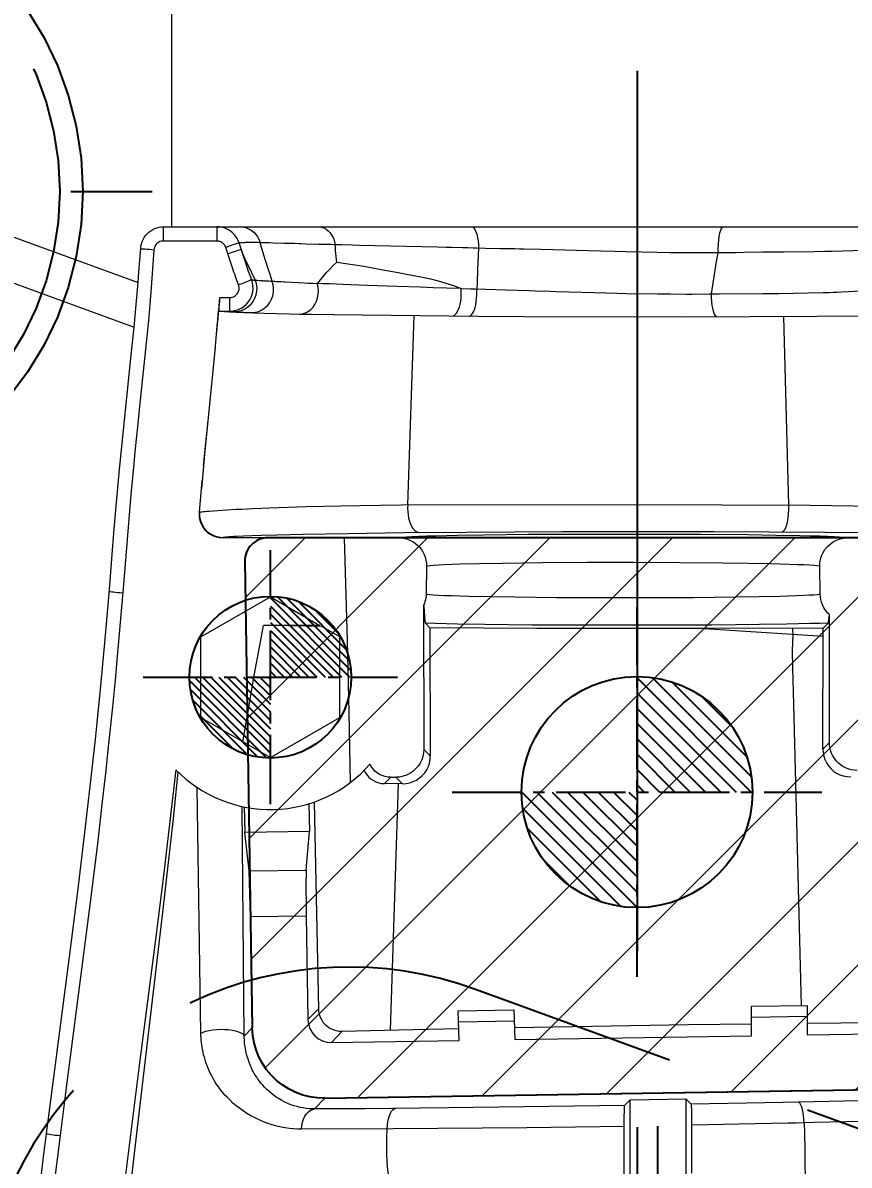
# Model space of a CAD drawing. Header units: inches. Extents: x 160917 to 162189, y -51061 to -50161.
# Drawn here: x 161587.13 to 161605.02, y -50313.28 to -50288.56 of the extents above; entities that cross this region are included whole.
import ezdxf

# ---------------------------------------------------------------- set-up
doc = ezdxf.new("R2010")
doc.units = ezdxf.units.IN
doc.header["$LTSCALE"] = 2
doc.header["$MEASUREMENT"] = 0
for name, pattern in [('CENTER', [50.8, 31.75, -6.35, 6.35, -6.35]), ('CENTER2', [1.125, 0.75, -0.125, 0.125, -0.125]), ('HIDDEN', [9.525, 6.35, -3.175])]:
    doc.linetypes.add(name, pattern=pattern)
for name, color, linetype in [('DEFAULT_1', 7, 'CENTER'), ('Layer3', 3, 'CONTINUOUS'), ('PIN', 4, 'CONTINUOUS'), ('SCREW', 52, 'HIDDEN'), ('y-cut', 7, 'CONTINUOUS'), ('壓塊', 157, 'CONTINUOUS')]:
    doc.layers.add(name, color=color, linetype=linetype)
for name, color, linetype, lineweight in [('PRODUCT', 1, 'CONTINUOUS', 15), ('截面', 191, 'CONTINUOUS', 15), ('枕位', 75, 'CONTINUOUS', 15)]:
    doc.layers.add(name, color=color, linetype=linetype, lineweight=lineweight)
doc.styles.add('ROMANC', font='romanc', dxfattribs={"width": 0.6, "height": 1})

# ---------------------------------------------------------------- blocks, each defined once
blk = doc.blocks.new('20160723.115749')
at = {"layer": 'SCREW', "linetype": 'CENTER', "ltscale": 0.15}
for p, q in [((0, -8.5), (0, 8.5)), ((-8.5, 0), (8.5, 0))]:
    blk.add_line(p, q, dxfattribs=at)
at = {"layer": 'SCREW', "ltscale": 0.5}
blk.add_lwpolyline([(-1.732, 3), (-3.464, 0), (-1.732, -3), (1.732, -3), (3.464, 0), (1.732, 3)], close=True, dxfattribs=at)
for radius in [7, 6.5, 4]:
    blk.add_circle((0, 0), radius, dxfattribs=at)
at = {"layer": 'Layer3', "style": 'ROMANC', "width": 0.8}
blk.add_text('M8', height=4.1865, dxfattribs=at).set_placement((-3.976, -1.858))
blk = doc.blocks.new('20160823.165622')
at = {"layer": '截面', "linetype": 'Continuous', "ltscale": 0.3}
h = blk.add_hatch(dxfattribs=at)
h.set_pattern_fill('ANSI31', color=256, scale=15, style=0)
h.set_pattern_definition([(45, (-3383.3948, 1002.8706), (-1.3258252, 1.3258252), [])])
h.paths.add_polyline_path([(-73.824, 61.266, 1), (-92.824, 61.266, 1)])
h.paths.add_polyline_path([(-22.197, 84.62, 0.373533), (-22.044, 83.982), (-17.561, 80.78), (-17.398, 80.674), (-17.228, 80.584), (-17.053, 80.509), (-16.871, 80.45), (-16.682, 80.406), (-16.492, 80.379), (-16.3, 80.369), (-16.106, 80.375), (-15.915, 80.399), (-15.727, 80.439), (-15.542, 80.495), (-15.363, 80.567), (-15.192, 80.655), (-15.028, 80.757), (-14.874, 80.873), (-14.732, 81.001), (-14.601, 81.141), (-14.481, 81.295), (-6.885, 91.928), (-6.779, 92.091), (-6.689, 92.26), (-6.615, 92.435), (-6.555, 92.618), (-6.511, 92.807), (-6.484, 92.997), (-6.474, 93.19), (-6.481, 93.384), (-6.504, 93.575), (-6.545, 93.764), (-6.602, 93.95), (-6.674, 94.128), (-6.761, 94.3), (-6.864, 94.465), (-6.98, 94.619), (-7.108, 94.761), (-7.249, 94.893), (-7.403, 95.013), (-12.093, 98.364, 0.382846), (-12.756, 98.29), (-13.983, 96.876), (-15.164, 95.437), (-16.3, 93.973), (-17.39, 92.485), (-18.435, 90.971), (-19.438, 89.428), (-20.4, 87.855), (-21.32, 86.252)])
h.paths.add_polyline_path([(-3.987, 77.836), (-3.979, 77.644), (-3.954, 77.453), (-3.912, 77.264), (-3.854, 77.08), (-3.78, 76.902), (-3.691, 76.73), (-3.588, 76.568), (-3.471, 76.416), (-3.34, 76.274), (-3.199, 76.144), (-3.048, 76.028), (-2.886, 75.925), (-2.714, 75.835), (2.724, 73.299, 0.401701), (3.379, 73.522), (4.215, 75.163), (5.025, 76.816), (5.808, 78.481), (6.564, 80.157), (7.293, 81.844), (7.996, 83.545), (8.673, 85.26), (9.324, 86.988), (9.949, 88.728, 0.385263), (9.688, 89.347), (4.684, 91.68), (4.503, 91.755), (4.32, 91.812), (4.133, 91.854), (3.942, 91.879), (3.748, 91.888), (3.555, 91.879), (3.363, 91.854), (3.173, 91.812), (2.989, 91.754), (2.811, 91.68), (2.638, 91.59), (2.476, 91.487), (2.323, 91.369), (2.18, 91.238), (2.051, 91.097), (1.935, 90.946), (1.832, 90.784), (1.742, 90.612), (-3.779, 78.772), (-3.854, 78.591), (-3.912, 78.408), (-3.953, 78.221), (-3.978, 78.03)])
h.paths.add_polyline_path([(-5.724, 139.049), (-5.562, 128.95), (-5.55, 128.785), (-5.523, 128.627), (-5.479, 128.473), (-5.418, 128.324), (-5.342, 128.179), (-5.252, 128.045), (-5.148, 127.921), (-5.031, 127.808), (-4.904, 127.708), (-4.767, 127.622), (-4.62, 127.551), (-4.469, 127.495), (-4.314, 127.456), (-4.155, 127.434), (-3.99, 127.427), (9.395, 127.642), (9.56, 127.653), (9.718, 127.681), (9.872, 127.725), (10.021, 127.785), (10.166, 127.862), (10.3, 127.951), (10.424, 128.055), (10.537, 128.173), (10.637, 128.3), (10.723, 128.437), (10.794, 128.583), (10.85, 128.735), (10.889, 128.89), (10.911, 129.049), (10.918, 129.214), (10.76, 139.065, 0.409527), (10.26, 139.557), (-5.224, 139.557, 0.418916)])
h.paths.add_polyline_path([(-93.609, 92.793), (-93.598, 92.6), (-93.571, 92.41), (-93.527, 92.221), (-93.467, 92.038), (-93.392, 91.862), (-93.302, 91.692), (-93.196, 91.529), (-87.589, 83.68), (-87.469, 83.527), (-87.339, 83.387), (-87.197, 83.26), (-87.043, 83.144), (-86.879, 83.041), (-86.707, 82.954), (-86.528, 82.882), (-86.342, 82.825), (-86.153, 82.785), (-85.961, 82.761), (-85.766, 82.755), (-85.573, 82.765), (-85.382, 82.792), (-85.193, 82.836), (-85.01, 82.896), (-84.834, 82.971), (-84.665, 83.061), (-84.501, 83.167), (-81.445, 85.35, 0.414214), (-81.213, 86.745), (-88.229, 96.567, 0.414214), (-89.624, 96.799), (-92.686, 94.612), (-92.838, 94.492), (-92.978, 94.362), (-93.105, 94.22), (-93.221, 94.067), (-93.323, 93.903), (-93.411, 93.732), (-93.482, 93.553), (-93.539, 93.367), (-93.579, 93.179), (-93.602, 92.987)])
h.paths.add_polyline_path([(-111.785, 86.571), (-107.088, 75.443, 0.425093), (-105.745, 74.926), (-102.029, 76.658), (-101.856, 76.748), (-101.694, 76.852), (-101.543, 76.968), (-101.401, 77.098), (-101.269, 77.241), (-101.151, 77.394), (-101.048, 77.557), (-100.958, 77.729), (-100.883, 77.908), (-100.825, 78.092), (-100.783, 78.282), (-100.758, 78.473), (-100.75, 78.666), (-100.758, 78.859), (-100.783, 79.05), (-100.825, 79.235), (-100.882, 79.418), (-100.956, 79.597), (-105.034, 88.343), (-105.124, 88.515), (-105.227, 88.677), (-105.343, 88.829), (-105.473, 88.97), (-105.616, 89.102), (-105.769, 89.219), (-105.931, 89.323), (-106.103, 89.412), (-106.281, 89.486), (-106.465, 89.544), (-106.654, 89.586), (-106.845, 89.611), (-107.037, 89.62), (-107.231, 89.611), (-107.421, 89.586), (-107.607, 89.545), (-107.789, 89.487), (-107.969, 89.413), (-111.286, 87.866, 0.403417)])
h.paths.add_polyline_path([(6.029, 102.701), (6.04, 102.519), (6.066, 102.34), (6.108, 102.163), (6.164, 101.988), (6.233, 101.819), (6.317, 101.657), (6.414, 101.501), (6.524, 101.355), (6.645, 101.218), (6.777, 101.091), (6.919, 100.976), (7.07, 100.873), (7.229, 100.783), (7.395, 100.706), (7.565, 100.644), (7.74, 100.596), (7.921, 100.561), (12.733, 99.863, 0.404229), (13.297, 100.269), (13.602, 102.074), (13.869, 103.881), (14.097, 105.692), (14.286, 107.505), (14.436, 109.321), (14.547, 111.142), (14.62, 112.97), (14.653, 114.804), (14.648, 116.644, 0.410269), (14.148, 117.137), (8.99, 117.137), (8.803, 117.129), (8.62, 117.106), (8.441, 117.068), (8.264, 117.014), (8.091, 116.945), (7.925, 116.863), (7.767, 116.767), (7.616, 116.658), (7.476, 116.537), (7.347, 116.404), (7.228, 116.261), (7.122, 116.109), (7.03, 115.948), (6.951, 115.78), (6.887, 115.606), (6.838, 115.43), (6.803, 115.248), (6.784, 115.062), (6.032, 102.885)])
h.paths.add_polyline_path([(-9.989, 114.513), (-9.984, 112.88), (-9.966, 111.248), (-9.933, 109.616), (-9.886, 107.984), (-9.826, 106.353), (-9.751, 104.722), (-9.663, 103.091, 0.356031), (-9.235, 102.625), (-4.838, 101.987), (-4.633, 101.967), (-4.431, 101.966), (-4.231, 101.983), (-4.032, 102.018), (-3.835, 102.073), (-3.646, 102.144), (-3.464, 102.233), (-3.289, 102.339), (-3.126, 102.459), (-2.975, 102.594), (-2.835, 102.744), (-2.711, 102.904), (-2.603, 103.075), (-2.509, 103.256), (-2.434, 103.444), (-2.376, 103.636), (-2.336, 103.834), (-2.313, 104.038), (-1.58, 115.926), (-1.577, 116.128), (-1.592, 116.327), (-1.625, 116.522), (-1.675, 116.716), (-1.743, 116.905), (-1.828, 117.086), (-1.929, 117.259), (-2.046, 117.424), (-2.176, 117.576), (-2.32, 117.715), (-2.477, 117.842), (-2.643, 117.954), (-2.819, 118.049), (-3.004, 118.129), (-3.194, 118.191), (-3.387, 118.236), (-3.584, 118.263), (-3.787, 118.273), (-9.457, 118.273, 0.408821), (-9.957, 117.782), (-9.98, 116.147)])
h.paths.add_polyline_path([(-117.289, 114.429), (-117.278, 113.089), (-117.245, 111.75), (-117.188, 110.413), (-117.108, 109.078), (-117.005, 107.746), (-116.879, 106.413), (-116.73, 105.082), (-116.557, 103.75), (-116.36, 102.42, 0.411006), (-115.229, 101.585), (-112.19, 102.026), (-112.009, 102.06), (-111.833, 102.108), (-111.663, 102.171), (-111.498, 102.247), (-111.338, 102.338), (-111.187, 102.441), (-111.045, 102.556), (-110.912, 102.683), (-110.791, 102.82), (-110.682, 102.967), (-110.585, 103.122), (-110.501, 103.285), (-110.431, 103.453), (-110.375, 103.628), (-110.334, 103.806), (-110.308, 103.984), (-110.297, 104.166), (-110.3, 104.35), (-110.855, 113.353), (-110.875, 113.54), (-110.91, 113.721), (-110.959, 113.898), (-111.023, 114.071), (-111.102, 114.24), (-111.194, 114.4), (-111.3, 114.552), (-111.418, 114.696), (-111.548, 114.828), (-111.688, 114.949), (-111.839, 115.059), (-111.997, 115.155), (-112.162, 115.237), (-112.335, 115.306), (-112.512, 115.359), (-112.691, 115.397), (-112.874, 115.42), (-113.061, 115.428), (-116.289, 115.428, 0.41394)])
h.paths.add_polyline_path([(-99.071, 114.42), (-99.068, 114.217), (-98.561, 105.996), (-98.539, 105.794), (-98.5, 105.598), (-98.443, 105.408), (-98.369, 105.222), (-98.277, 105.042), (-98.171, 104.872), (-98.049, 104.712), (-97.911, 104.563), (-97.762, 104.428), (-97.601, 104.307), (-97.429, 104.2), (-97.249, 104.11), (-97.061, 104.038), (-96.867, 103.982), (-96.67, 103.944), (-96.472, 103.924), (-96.272, 103.923), (-96.07, 103.939), (-93.042, 104.307, 0.379232), (-92.163, 105.3), (-92.163, 115.564, 0.414214), (-93.163, 116.564), (-96.863, 116.564), (-97.065, 116.555), (-97.262, 116.528), (-97.455, 116.483), (-97.644, 116.421), (-97.829, 116.341), (-98.005, 116.246), (-98.172, 116.134), (-98.329, 116.007), (-98.473, 115.868), (-98.603, 115.716), (-98.72, 115.551), (-98.821, 115.378), (-98.905, 115.196), (-98.974, 115.007), (-99.024, 114.813), (-99.057, 114.618)])
at = {"layer": 'y-cut', "linetype": 'ByBlock'}
for p, q in [((10.26, 139.557), (-5.224, 139.557)), ((-5.724, 139.049), (-5.562, 128.95)), ((-3.99, 127.427), (9.395, 127.642))]:
    blk.add_line(p, q, dxfattribs=at)
blk.add_lwpolyline([(-3.99, 127.427), (-4.155, 127.434), (-4.314, 127.456), (-4.469, 127.495), (-4.62, 127.551), (-4.767, 127.622), (-4.904, 127.708), (-5.031, 127.808), (-5.148, 127.921), (-5.252, 128.045), (-5.342, 128.179), (-5.418, 128.324), (-5.479, 128.473), (-5.523, 128.627), (-5.55, 128.785), (-5.562, 128.95)], dxfattribs=at)
blk.add_arc((-5.224, 139.057), 0.5, 90, 180.9183, dxfattribs=at)

msp = doc.modelspace()

# ---------------------------------------------------------------- hatches: boundary and pattern name
at = {"layer": 'PIN', "linetype": 'Continuous'}
h = msp.add_hatch(dxfattribs=at)
h.set_pattern_fill('ANSI31', color=256, angle=90, style=0)
h.set_pattern_definition([(135, (161797.77077, -50316.9644), (-0.08838835, -0.08838835), [])])
h.paths.add_polyline_path([(161592.489, -50302.725), (161590.739, -50302.725, 0.414214), (161592.489, -50304.475)])
h.paths.add_polyline_path([(161592.489, -50300.975), (161592.489, -50302.725), (161594.239, -50302.725, 0.414214)])
h = msp.add_hatch(dxfattribs=at)
h.set_pattern_fill('ANSI31', color=5, scale=1.875, angle=90, style=0)
h.set_pattern_definition([(135, (161857.03078, -50323.01083), (-0.16572815, -0.16572815), [])])
h.paths.add_polyline_path([(161600.428, -50305.211), (161597.928, -50305.211, 0.414214), (161600.428, -50307.711)])
h.paths.add_polyline_path([(161600.428, -50302.711), (161600.428, -50305.211), (161602.928, -50305.211, 0.414214)])

# ---------------------------------------------------------------- linework, layer by layer
at = {"layer": 'DEFAULT_1', "color": 2, "linetype": 'CENTER', "ltscale": 0.3}
msp.add_line((161600.428, -50289.605), (161600.428, -50390.991), dxfattribs=at)
at = {"layer": 'PIN', "linetype": 'CENTER2'}
for p, q in [((161592.489, -50305.475), (161592.489, -50299.975)), ((161589.739, -50302.725), (161595.239, -50302.725))]:
    msp.add_line(p, q, dxfattribs=at)
at = {"layer": 'PIN', "color": 5, "linetype": 'CENTER2'}
for p, q in [((161600.428, -50309.211), (161600.428, -50301.211)), ((161596.428, -50305.211), (161604.428, -50305.211))]:
    msp.add_line(p, q, dxfattribs=at)
at = {"layer": 'PIN', "color": 31, "linetype": 'CENTER2'}
msp.add_line((161600.88, -50320.443), (161600.88, -50312.443), dxfattribs=at)
at = {"layer": 'PIN', "linetype": 'Continuous'}
msp.add_circle((161592.489, -50302.725), 1.75, dxfattribs=at)
at = {"layer": 'PIN', "color": 5, "linetype": 'Continuous'}
msp.add_circle((161600.428, -50305.211), 2.5, dxfattribs=at)
at = {"layer": 'PRODUCT', "linetype": 'ByBlock'}
for p, q in [((161590.134, -50292.979), (161590.185, -50292.976)), ((161590.171, -50293.087), (161590.171, -50293.285)), ((161590.185, -50292.976), (161611.435, -50292.976)), ((161591.332, -50293.087), (161591.332, -50293.285)), ((161591.332, -50293.285), (161590.171, -50293.285)), ((161591.928, -50293.676), (161591.811, -50293.323)), ((161591.889, -50293.323), (161591.883, -50293.323)), ((161591.927, -50293.322), (161591.896, -50293.323)), ((161591.911, -50293.322), (161591.903, -50293.322)), ((161591.946, -50293.321), (161591.927, -50293.322)), ((161591.957, -50293.321), (161591.946, -50293.321)), ((161591.994, -50293.32), (161591.957, -50293.321)), ((161592.008, -50293.32), (161591.994, -50293.32)), ((161592.054, -50293.319), (161592.008, -50293.32)), ((161592.105, -50293.319), (161592.054, -50293.319)), ((161592.351, -50293.591), (161592.271, -50293.323)), ((161592.552, -50293.329), (161592.473, -50293.327)), ((161592.781, -50293.337), (161592.552, -50293.329)), ((161592.852, -50293.339), (161592.781, -50293.337)), ((161592.921, -50293.34), (161592.852, -50293.339)), ((161593.267, -50293.351), (161593.149, -50293.348)), ((161593.542, -50293.358), (161593.267, -50293.351)), ((161589.664, -50293.703), (161589.682, -50293.445)), ((161589.97, -50293.473), (161589.941, -50293.896)), ((161591.618, -50293.392), (161591.524, -50293.424)), ((161591.611, -50293.69), (161591.524, -50293.424)), ((161591.701, -50293.364), (161591.618, -50293.392)), ((161593.62, -50293.36), (161593.542, -50293.358)), ((161593.754, -50293.363), (161593.62, -50293.36)), ((161593.808, -50293.364), (161593.754, -50293.363)), ((161594.039, -50293.37), (161593.892, -50293.366)), ((161594.26, -50293.376), (161594.039, -50293.37)), ((161594.417, -50293.38), (161594.26, -50293.376)), ((161594.756, -50293.387), (161594.417, -50293.38)), ((161596.111, -50293.419), (161594.756, -50293.387)), ((161596.297, -50293.424), (161596.111, -50293.419)), ((161596.412, -50293.427), (161596.297, -50293.424)), ((161596.647, -50293.433), (161596.412, -50293.427)), ((161596.764, -50293.436), (161596.647, -50293.433)), ((161596.881, -50293.439), (161596.764, -50293.436)), ((161596.959, -50293.441), (161596.881, -50293.439)), ((161597.142, -50293.445), (161596.959, -50293.441)), ((161597.457, -50293.452), (161597.142, -50293.445)), ((161597.78, -50293.457), (161597.457, -50293.452)), ((161597.884, -50293.459), (161597.78, -50293.457)), ((161597.984, -50293.461), (161597.884, -50293.459)), ((161598.345, -50293.472), (161597.984, -50293.461)), ((161599.634, -50293.502), (161598.345, -50293.472)), ((161600.865, -50293.534), (161600.194, -50293.519)), ((161601.141, -50293.538), (161600.865, -50293.534)), ((161601.342, -50293.54), (161601.141, -50293.538)), ((161601.794, -50293.543), (161601.342, -50293.54)), ((161602.224, -50293.543), (161601.794, -50293.543)), ((161602.395, -50293.542), (161602.224, -50293.543)), ((161602.568, -50293.54), (161602.395, -50293.542)), ((161602.74, -50293.537), (161602.568, -50293.54)), ((161603.152, -50293.528), (161602.74, -50293.537)), ((161603.237, -50293.527), (161603.152, -50293.528)), ((161603.367, -50293.526), (161603.237, -50293.527)), ((161603.6, -50293.525), (161603.367, -50293.526)), ((161604.266, -50293.517), (161603.6, -50293.525)), ((161604.492, -50293.513), (161604.266, -50293.517)), ((161604.653, -50293.509), (161604.492, -50293.513)), ((161605.333, -50293.488), (161604.653, -50293.509)), ((161589.645, -50293.962), (161589.664, -50293.703)), ((161591.67, -50293.867), (161591.611, -50293.69)), ((161591.972, -50293.809), (161591.928, -50293.676)), ((161589.627, -50294.182), (161589.645, -50293.962)), ((161589.941, -50293.896), (161589.911, -50294.29)), ((161591.701, -50293.958), (161591.67, -50293.867)), ((161592.051, -50294.034), (161592.019, -50293.944)), ((161592.085, -50294.125), (161592.051, -50294.034)), ((161596.975, -50293.899), (161596.964, -50294.185)), ((161589.6, -50294.502), (161589.627, -50294.182)), ((161589.911, -50294.29), (161589.88, -50294.657)), ((161591.893, -50294.202), (161591.801, -50294.237)), ((161591.976, -50294.17), (161591.893, -50294.202)), ((161592.089, -50294.126), (161592.094, -50294.126)), ((161592.099, -50294.127), (161592.115, -50294.128)), ((161592.104, -50294.127), (161592.11, -50294.128)), ((161592.152, -50294.131), (161592.158, -50294.132)), ((161592.164, -50294.132), (161592.171, -50294.132)), ((161592.348, -50294.144), (161592.376, -50294.145)), ((161592.376, -50294.145), (161592.406, -50294.147)), ((161592.406, -50294.147), (161592.454, -50294.149)), ((161592.583, -50294.157), (161592.625, -50294.159)), ((161592.625, -50294.159), (161592.671, -50294.161)), ((161592.671, -50294.161), (161592.722, -50294.164)), ((161593.364, -50294.198), (161593.426, -50294.2)), ((161596.62, -50294.312), (161596.822, -50294.319)), ((161596.822, -50294.319), (161596.932, -50294.323)), ((161596.932, -50294.323), (161597.59, -50294.34)), ((161596.964, -50294.185), (161596.959, -50294.323)), ((161589.571, -50294.823), (161589.6, -50294.502)), ((161591.391, -50294.507), (161591.345, -50295.046)), ((161591.391, -50294.507), (161591.612, -50294.507)), ((161591.613, -50294.695), (161591.612, -50294.507)), ((161597.59, -50294.34), (161598.102, -50294.355)), ((161598.102, -50294.355), (161598.233, -50294.36)), ((161598.233, -50294.36), (161598.551, -50294.373)), ((161598.551, -50294.373), (161598.667, -50294.377)), ((161598.667, -50294.377), (161599.228, -50294.393)), ((161599.228, -50294.393), (161599.511, -50294.402)), ((161599.511, -50294.402), (161599.754, -50294.41)), ((161599.754, -50294.41), (161599.998, -50294.416)), ((161599.998, -50294.416), (161600.204, -50294.42)), ((161600.204, -50294.42), (161600.869, -50294.429)), ((161600.869, -50294.429), (161601.145, -50294.431)), ((161601.145, -50294.431), (161601.494, -50294.433)), ((161601.494, -50294.433), (161601.621, -50294.432)), ((161601.621, -50294.432), (161601.995, -50294.43)), ((161601.995, -50294.43), (161602.039, -50294.43)), ((161602.209, -50294.43), (161603.155, -50294.422)), ((161603.155, -50294.422), (161603.278, -50294.421)), ((161603.278, -50294.421), (161603.405, -50294.42)), ((161603.405, -50294.42), (161603.493, -50294.419)), ((161603.493, -50294.419), (161604.457, -50294.4)), ((161604.457, -50294.4), (161604.586, -50294.396)), ((161604.586, -50294.396), (161604.673, -50294.393)), ((161604.673, -50294.393), (161604.763, -50294.39)), ((161604.763, -50294.39), (161604.858, -50294.386)), ((161604.858, -50294.386), (161605.278, -50294.365)), ((161589.54, -50295.147), (161589.571, -50294.823)), ((161589.88, -50294.657), (161589.848, -50295.008)), ((161591.328, -50295.263), (161591.369, -50294.798)), ((161591.38, -50294.659), (161591.376, -50294.719)), ((161591.377, -50294.801), (161591.614, -50294.801)), ((161591.613, -50294.76), (161591.613, -50294.695)), ((161591.661, -50294.807), (161591.668, -50294.808)), ((161591.674, -50294.809), (161591.681, -50294.81)), ((161591.688, -50294.81), (161591.695, -50294.811)), ((161591.702, -50294.812), (161591.709, -50294.812)), ((161591.709, -50294.812), (161591.727, -50294.814)), ((161591.727, -50294.814), (161591.747, -50294.815)), ((161591.747, -50294.815), (161591.779, -50294.818)), ((161591.779, -50294.818), (161591.815, -50294.82)), ((161591.815, -50294.82), (161591.855, -50294.823)), ((161591.855, -50294.823), (161591.913, -50294.826)), ((161591.913, -50294.826), (161591.994, -50294.83)), ((161591.994, -50294.83), (161592.091, -50294.835)), ((161589.848, -50295.008), (161589.814, -50295.354)), ((161591.284, -50295.733), (161591.345, -50295.046)), ((161593.863, -50294.884), (161592.899, -50294.866)), ((161593.123, -50294.868), (161593.543, -50294.877)), ((161596.981, -50294.918), (161593.847, -50294.883)), ((161595.466, -50298.993), (161595.604, -50294.902)), ((161597.97, -50294.925), (161596.981, -50294.918)), ((161601.416, -50294.93), (161597.97, -50294.925)), ((161604.324, -50294.921), (161601.416, -50294.93)), ((161603.602, -50294.925), (161603.705, -50299.001)), ((161606.211, -50294.906), (161604.324, -50294.921)), ((161589.814, -50295.354), (161589.659, -50296.869)), ((161591.296, -50295.579), (161591.061, -50297.907)), ((161591.044, -50298.153), (161591.141, -50297.171)), ((161589.564, -50297.773), (161589.517, -50298.261)), ((161591.061, -50297.907), (161590.999, -50298.651)), ((161589.517, -50298.261), (161589.472, -50298.77)), ((161591.009, -50298.465), (161590.948, -50299.16)), ((161589.472, -50298.77), (161589.307, -50300.719)), ((161590.958, -50299.154), (161590.999, -50298.651)), ((161592.471, -50299.06), (161593.256, -50299.034)), ((161593.256, -50299.034), (161593.654, -50299.023)), ((161593.654, -50299.023), (161594.016, -50299.014)), ((161594.016, -50299.014), (161594.424, -50299.007)), ((161594.424, -50299.007), (161595.324, -50298.994)), ((161595.324, -50298.994), (161597.439, -50298.984)), ((161597.439, -50298.984), (161602.265, -50298.992)), ((161602.265, -50298.992), (161604.171, -50299.005)), ((161604.171, -50299.005), (161606.251, -50299.029)), ((161590.948, -50299.16), (161590.948, -50299.16)), ((161591.162, -50299.129), (161591.537, -50299.104)), ((161591.864, -50299.085), (161592.107, -50299.074)), ((161592.107, -50299.074), (161592.471, -50299.06)), ((161610.042, -50299.714), (161591.45, -50299.707)), ((161591.759, -50299.672), (161591.907, -50299.665)), ((161591.907, -50299.665), (161592.087, -50299.658)), ((161592.087, -50299.658), (161592.297, -50299.651)), ((161592.297, -50299.651), (161592.639, -50299.642)), ((161592.639, -50299.642), (161593.198, -50299.63)), ((161593.198, -50299.63), (161594.171, -50299.612)), ((161594.086, -50299.708), (161594.149, -50301.937)), ((161594.171, -50299.612), (161595.375, -50299.596)), ((161595.375, -50299.596), (161596.736, -50299.583)), ((161596.071, -50299.663), (161596.544, -50299.653)), ((161596.544, -50299.653), (161597.105, -50299.643)), ((161596.736, -50299.583), (161598.804, -50299.574)), ((161597.105, -50299.643), (161598.081, -50299.633)), ((161598.081, -50299.633), (161599.172, -50299.627)), ((161598.804, -50299.574), (161602.09, -50299.574)), ((161599.172, -50299.627), (161600.699, -50299.626)), ((161600.699, -50299.626), (161601.815, -50299.63)), ((161601.815, -50299.63), (161602.836, -50299.639)), ((161602.09, -50299.574), (161604.499, -50299.584)), ((161602.836, -50299.639), (161603.436, -50299.648)), ((161604.499, -50299.584), (161605.987, -50299.597)), ((161592.099, -50310.315), (161591.937, -50300.216)), ((161596.596, -50300.275), (161597.018, -50300.265)), ((161597.018, -50300.265), (161597.516, -50300.255)), ((161597.516, -50300.255), (161598.382, -50300.245)), ((161598.382, -50300.245), (161599.347, -50300.239)), ((161599.347, -50300.239), (161600.357, -50300.238)), ((161600.357, -50300.238), (161601.353, -50300.241)), ((161601.353, -50300.241), (161602.279, -50300.249)), ((161602.279, -50300.249), (161602.832, -50300.257)), ((161595.871, -50300.32), (161595.862, -50300.928)), ((161604.394, -50300.927), (161604.384, -50300.322)), ((161589.307, -50300.719), (161589.173, -50302.277)), ((161588.903, -50301.984), (161589.003, -50300.826)), ((161589.188, -50300.89), (161589.239, -50300.895)), ((161589.239, -50300.895), (161589.292, -50300.9)), ((161590.981, -50301.854), (161592.489, -50300.984)), ((161592.489, -50300.984), (161593.564, -50301.605)), ((161597.781, -50300.996), (161597.25, -50300.988)), ((161598.682, -50301.005), (161597.781, -50300.996)), ((161599.665, -50301.01), (161598.682, -50301.005)), ((161600.674, -50301.01), (161599.665, -50301.01)), ((161601.653, -50301.005), (161600.674, -50301.01)), ((161602.544, -50300.995), (161601.653, -50301.005)), ((161603.067, -50300.987), (161602.544, -50300.995)), ((161603.517, -50300.977), (161603.067, -50300.987)), ((161595.808, -50301.169), (161595.81, -50304.287)), ((161604.593, -50304.138), (161604.597, -50301.37)), ((161592.259, -50302.037), (161592.339, -50301.605)), ((161593.564, -50301.605), (161592.339, -50301.605)), ((161593.996, -50301.854), (161593.607, -50301.63)), ((161595.944, -50301.658), (161595.846, -50301.559)), ((161595.944, -50301.658), (161595.953, -50304.43)), ((161598.261, -50301.67), (161595.944, -50301.658)), ((161597.133, -50301.586), (161596.544, -50301.576)), ((161598.159, -50301.596), (161597.133, -50301.586)), ((161599.305, -50301.602), (161598.159, -50301.596)), ((161601.886, -50301.671), (161598.261, -50301.67)), ((161600.899, -50301.602), (161599.305, -50301.602)), ((161602.049, -50301.597), (161600.899, -50301.602)), ((161604.457, -50301.661), (161601.886, -50301.671)), ((161601.886, -50301.671), (161604.457, -50301.836)), ((161603.082, -50301.586), (161602.049, -50301.597)), ((161603.675, -50301.577), (161603.082, -50301.586)), ((161604.171, -50301.566), (161603.675, -50301.577)), ((161603.794, -50301.708), (161603.797, -50301.737)), ((161603.797, -50301.737), (161603.801, -50301.765)), ((161604.45, -50304.281), (161604.457, -50301.661)), ((161604.457, -50301.661), (161604.564, -50301.554)), ((161588.803, -50303.062), (161588.903, -50301.984)), ((161590.981, -50303.595), (161590.981, -50301.854)), ((161593.996, -50303.595), (161593.996, -50301.854)), ((161594.149, -50301.937), (161594.186, -50303.488)), ((161603.801, -50301.765), (161603.804, -50301.793)), ((161592.141, -50302.685), (161592.259, -50302.037)), ((161589.173, -50302.277), (161589.126, -50302.788)), ((161592.028, -50303.334), (161592.141, -50302.685)), ((161589.126, -50302.788), (161589.069, -50303.367)), ((161588.702, -50304.066), (161588.803, -50303.062)), ((161589.069, -50303.367), (161588.966, -50304.371)), ((161591.894, -50304.122), (161592.028, -50303.334)), ((161590.981, -50303.595), (161592.489, -50304.465)), ((161592.489, -50304.465), (161593.996, -50303.595)), ((161594.186, -50303.488), (161594.214, -50305.011)), ((161588.598, -50305.026), (161588.702, -50304.066)), ((161604.593, -50304.138), (161604.45, -50304.281)), ((161588.966, -50304.371), (161588.926, -50304.744)), ((161595.81, -50304.287), (161595.953, -50304.43)), ((161594.676, -50304.662), (161594.646, -50304.609)), ((161588.926, -50304.744), (161588.858, -50305.351)), ((161590.441, -50304.727), (161590.33, -50305.717)), ((161595.097, -50304.89), (161594.96, -50305.027)), ((161595.097, -50304.89), (161595.207, -50304.89)), ((161595.207, -50304.89), (161595.347, -50305.03)), ((161588.49, -50305.963), (161588.598, -50305.026)), ((161590.984, -50310.43), (161590.902, -50305.109)), ((161595.347, -50305.03), (161594.96, -50305.027)), ((161595.089, -50310.361), (161595.263, -50305.03)), ((161588.858, -50305.351), (161588.751, -50306.264)), ((161593.44, -50305.426), (161593.529, -50309.901)), ((161591.924, -50310.496), (161591.878, -50305.523)), ((161591.925, -50305.533), (161591.934, -50306.085)), ((161593.324, -50305.464), (161593.334, -50306.063)), ((161590.33, -50305.717), (161590.182, -50306.959)), ((161588.321, -50307.361), (161588.49, -50305.963)), ((161593.334, -50306.063), (161591.934, -50306.085)), ((161592.03, -50306.918), (161591.934, -50306.085)), ((161592.031, -50306.084), (161592.037, -50306.918)), ((161593.265, -50306.898), (161593.334, -50306.063)), ((161588.751, -50306.264), (161588.595, -50307.544)), ((161592.06, -50307.907), (161592.03, -50306.918)), ((161592.045, -50306.918), (161593.265, -50306.898)), ((161590.182, -50306.959), (161590.038, -50308.121)), ((161589.619, -50312.413), (161590.168, -50307.752)), ((161592.06, -50307.907), (161593.266, -50307.888)), ((161593.266, -50307.888), (161593.302, -50310.135)), ((161590.038, -50308.121), (161589.642, -50311.185)), ((161593.529, -50309.901), (161593.302, -50310.135)), ((161602.906, -50309.843), (161604.112, -50309.829)), ((161602.906, -50310.483), (161602.906, -50309.843)), ((161604.112, -50309.829), (161604.112, -50310.464)), ((161596.556, -50309.947), (161597.762, -50309.924)), ((161596.577, -50310.585), (161596.556, -50309.947)), ((161597.762, -50309.924), (161597.783, -50310.566)), ((161602.906, -50310.08), (161604.112, -50310.061)), ((161592.099, -50310.315), (161591.924, -50310.496)), ((161592.111, -50310.479), (161592.099, -50310.315)), ((161594.047, -50310.387), (161593.813, -50310.629)), ((161594.047, -50310.387), (161595.574, -50310.35)), ((161595.574, -50310.35), (161596.568, -50310.329)), ((161596.564, -50310.182), (161597.77, -50310.163)), ((161597.774, -50310.305), (161601.545, -50310.243)), ((161601.545, -50310.243), (161602.906, -50310.225)), ((161604.112, -50310.21), (161606.083, -50310.192)), ((161593.813, -50310.629), (161596.577, -50310.585)), ((161597.783, -50310.566), (161602.906, -50310.483)), ((161604.112, -50310.464), (161606.876, -50310.42)), ((161592.409, -50311.22), (161592.318, -50311.085)), ((161589.642, -50311.185), (161589.256, -50314.246)), ((161592.513, -50311.343), (161592.409, -50311.22)), ((161592.894, -50311.642), (161592.757, -50311.557)), ((161607.056, -50311.623), (161593.671, -50311.838)), ((161593.347, -50311.808), (161593.192, -50311.77)), ((161593.671, -50311.838), (161593.447, -50312.069)), ((161600.159, -50311.992), (161600.277, -50311.872)), ((161600.277, -50311.872), (161601.483, -50311.853)), ((161600.277, -50314.004), (161600.277, -50311.872)), ((161601.483, -50311.853), (161601.483, -50314.004)), ((161601.6, -50311.968), (161601.483, -50311.853)), ((161605.97, -50311.878), (161603.591, -50311.93)), ((161594.535, -50312.063), (161593.447, -50312.069)), ((161596.346, -50312.046), (161594.535, -50312.063)), ((161600.159, -50311.992), (161596.346, -50312.046)), ((161603.591, -50311.93), (161601.6, -50311.968)), ((161601.606, -50312.101), (161601.608, -50312.194)), ((161600.151, -50312.327), (161600.152, -50312.22)), ((161600.151, -50312.446), (161600.151, -50312.327)), ((161601.608, -50312.194), (161601.608, -50312.301)), ((161601.608, -50312.301), (161601.611, -50313.455)), ((161603.333, -50312.384), (161601.609, -50312.419)), ((161606.45, -50312.31), (161604.951, -50312.344)), ((161587.832, -50312.633), (161587.883, -50312.639)), ((161589.421, -50314.157), (161589.619, -50312.413)), ((161595.149, -50312.501), (161593.161, -50312.507)), ((161598.045, -50312.475), (161595.149, -50312.501)), ((161600.151, -50312.446), (161598.045, -50312.475)), ((161600.149, -50313.612), (161600.151, -50312.446)), ((161587.935, -50312.646), (161587.715, -50314.437)), ((161587.883, -50312.639), (161587.935, -50312.646)), ((161587.466, -50314.031), (161587.587, -50313.044))]:
    msp.add_line(p, q, dxfattribs=at)
for points in [[(161589.735, -50293.252), (161589.76, -50293.208), (161589.789, -50293.167), (161589.823, -50293.129), (161589.86, -50293.095), (161589.9, -50293.064), (161589.943, -50293.038), (161589.988, -50293.016), (161590.036, -50292.999), (161590.084, -50292.986), (161590.134, -50292.979)], [(161590.173, -50292.976), (161590.173, -50292.981), (161590.172, -50292.995), (161590.172, -50293.018), (161590.171, -50293.087)], [(161591.334, -50292.976), (161591.333, -50292.981), (161591.333, -50292.995), (161591.333, -50293.018), (161591.332, -50293.087)], [(161591.629, -50293.072), (161591.584, -50293.043), (161591.537, -50293.019), (161591.488, -50293.001), (161591.437, -50292.987), (161591.386, -50292.979), (161591.334, -50292.976)], [(161591.811, -50293.323), (161591.793, -50293.275), (161591.769, -50293.228), (161591.74, -50293.184), (161591.707, -50293.143), (161591.67, -50293.106), (161591.629, -50293.072)], [(161591.829, -50292.976), (161591.893, -50292.981), (161591.957, -50292.996), (161592.018, -50293.02), (161592.075, -50293.052), (161592.128, -50293.093), (161592.174, -50293.142), (161592.214, -50293.197), (161592.247, -50293.258), (161592.271, -50293.323)], [(161593.538, -50292.976), (161593.592, -50292.982), (161593.645, -50292.998), (161593.696, -50293.026), (161593.743, -50293.063), (161593.785, -50293.11), (161593.822, -50293.165), (161593.853, -50293.227), (161593.876, -50293.295), (161593.892, -50293.366)], [(161596.845, -50292.976), (161596.871, -50292.983), (161596.895, -50293.004), (161596.918, -50293.038), (161596.94, -50293.084), (161596.958, -50293.14), (161596.974, -50293.207), (161596.986, -50293.28), (161596.994, -50293.36), (161596.998, -50293.442)], [(161602.294, -50292.976), (161602.273, -50292.985), (161602.252, -50293.012), (161602.234, -50293.055), (161602.217, -50293.113), (161602.203, -50293.184), (161602.192, -50293.265), (161602.185, -50293.355), (161602.181, -50293.448), (161602.182, -50293.543)], [(161589.682, -50293.445), (161589.688, -50293.394), (161589.699, -50293.345), (161589.715, -50293.298), (161589.735, -50293.252)], [(161590.171, -50293.285), (161590.146, -50293.286), (161590.122, -50293.291), (161590.098, -50293.298), (161590.076, -50293.309), (161590.054, -50293.323), (161590.034, -50293.339), (161590.016, -50293.357), (161590.001, -50293.378), (161589.989, -50293.4), (161589.98, -50293.423), (161589.974, -50293.447), (161589.97, -50293.473)], [(161591.524, -50293.424), (161591.516, -50293.404), (161591.506, -50293.385), (161591.495, -50293.368), (161591.482, -50293.352), (161591.467, -50293.336), (161591.45, -50293.323), (161591.432, -50293.312), (161591.413, -50293.302), (161591.394, -50293.295), (161591.374, -50293.289), (161591.353, -50293.286), (161591.332, -50293.285)], [(161591.811, -50293.323), (161591.804, -50293.327), (161591.788, -50293.333), (161591.766, -50293.341), (161591.737, -50293.352), (161591.701, -50293.364)], [(161591.819, -50293.323), (161591.815, -50293.323), (161591.811, -50293.323)], [(161591.876, -50293.323), (161591.87, -50293.323), (161591.864, -50293.323), (161591.823, -50293.323)], [(161592.216, -50293.321), (161592.178, -50293.32), (161592.16, -50293.32), (161592.105, -50293.319)], [(161592.271, -50293.323), (161592.253, -50293.322), (161592.216, -50293.321)], [(161592.473, -50293.327), (161592.448, -50293.326), (161592.271, -50293.323)], [(161593.104, -50293.347), (161593.012, -50293.342), (161592.99, -50293.342), (161592.967, -50293.341), (161592.921, -50293.34)], [(161593.149, -50293.348), (161593.126, -50293.347), (161593.104, -50293.347)], [(161589.682, -50293.448), (161589.686, -50293.449), (161589.706, -50293.451), (161589.736, -50293.454), (161589.773, -50293.458), (161589.816, -50293.461), (161589.865, -50293.465), (161589.917, -50293.469), (161589.97, -50293.473)], [(161591.708, -50293.518), (161591.617, -50293.548), (161591.57, -50293.564)], [(161591.857, -50293.463), (161591.85, -50293.467), (161591.835, -50293.473), (161591.812, -50293.481), (161591.783, -50293.492), (161591.748, -50293.504), (161591.708, -50293.518)], [(161592.171, -50294.132), (161592.112, -50294.023), (161592.056, -50293.912), (161592.003, -50293.801), (161591.952, -50293.689), (161591.904, -50293.577), (161591.857, -50293.463)], [(161592.53, -50294.154), (161592.482, -50294.01), (161592.436, -50293.869), (161592.393, -50293.729), (161592.351, -50293.591)], [(161593.892, -50293.366), (161593.864, -50293.366), (161593.808, -50293.364)], [(161593.926, -50293.746), (161593.919, -50293.682), (161593.913, -50293.618), (161593.907, -50293.554), (161593.902, -50293.491), (161593.897, -50293.429), (161593.892, -50293.366)], [(161596.998, -50293.442), (161596.989, -50293.598), (161596.975, -50293.899)], [(161600.194, -50293.519), (161599.942, -50293.511), (161599.634, -50293.502)], [(161602.039, -50294.43), (161602.135, -50293.825), (161602.159, -50293.683), (161602.182, -50293.543)], [(161592.019, -50293.944), (161591.988, -50293.853), (161591.972, -50293.809)], [(161593.512, -50294.204), (161593.574, -50294.125), (161593.639, -50294.046), (161593.707, -50293.969), (161593.777, -50293.892), (161593.85, -50293.818), (161593.926, -50293.746)], [(161593.926, -50293.746), (161594.121, -50293.773), (161594.316, -50293.801), (161594.51, -50293.833), (161594.702, -50293.866), (161594.891, -50293.899)], [(161591.75, -50294.097), (161591.717, -50294.004), (161591.701, -50293.958)], [(161594.891, -50293.899), (161595.26, -50293.968), (161595.438, -50294.002)], [(161595.438, -50294.002), (161595.786, -50294.071), (161595.954, -50294.107), (161596.121, -50294.147), (161596.289, -50294.195), (161596.455, -50294.25), (161596.62, -50294.312)], [(161591.612, -50294.507), (161591.639, -50294.505), (161591.664, -50294.5), (161591.688, -50294.492), (161591.711, -50294.481), (161591.733, -50294.467), (161591.752, -50294.45), (161591.769, -50294.431), (161591.784, -50294.41), (161591.796, -50294.387), (161591.805, -50294.363), (161591.811, -50294.338), (161591.813, -50294.312), (161591.812, -50294.287), (161591.808, -50294.262), (161591.801, -50294.237)], [(161591.801, -50294.237), (161591.767, -50294.143), (161591.75, -50294.097)], [(161592.085, -50294.125), (161592.077, -50294.129), (161592.062, -50294.136), (161592.04, -50294.145), (161592.011, -50294.157), (161591.976, -50294.17)], [(161592.006, -50294.612), (161592.043, -50294.559), (161592.072, -50294.502), (161592.095, -50294.441), (161592.109, -50294.378), (161592.115, -50294.314), (161592.113, -50294.25), (161592.103, -50294.187), (161592.085, -50294.125)], [(161592.064, -50294.657), (161592.114, -50294.595), (161592.154, -50294.525), (161592.182, -50294.449), (161592.198, -50294.37), (161592.202, -50294.29), (161592.192, -50294.209), (161592.171, -50294.132)], [(161592.091, -50294.835), (161592.166, -50294.828), (161592.239, -50294.808), (161592.308, -50294.776), (161592.372, -50294.733), (161592.428, -50294.679), (161592.476, -50294.616), (161592.514, -50294.546), (161592.541, -50294.471), (161592.556, -50294.392), (161592.559, -50294.311), (161592.551, -50294.231), (161592.53, -50294.154)], [(161592.121, -50294.129), (161592.127, -50294.129), (161592.133, -50294.13), (161592.139, -50294.13), (161592.145, -50294.131)], [(161592.171, -50294.132), (161592.178, -50294.133), (161592.187, -50294.133), (161592.196, -50294.134), (161592.205, -50294.135)], [(161592.205, -50294.135), (161592.247, -50294.137), (161592.258, -50294.138)], [(161592.258, -50294.138), (161592.282, -50294.14), (161592.294, -50294.141), (161592.307, -50294.142), (161592.32, -50294.143), (161592.334, -50294.144), (161592.348, -50294.144)], [(161592.454, -50294.149), (161592.49, -50294.152), (161592.583, -50294.157)], [(161592.722, -50294.164), (161592.778, -50294.168), (161592.808, -50294.17), (161593.23, -50294.19)], [(161593.123, -50294.868), (161593.187, -50294.861), (161593.249, -50294.842), (161593.309, -50294.811), (161593.364, -50294.769), (161593.413, -50294.717), (161593.454, -50294.656), (161593.488, -50294.589), (161593.513, -50294.515), (161593.527, -50294.438), (161593.532, -50294.36), (161593.527, -50294.281), (161593.512, -50294.204)], [(161593.23, -50294.19), (161593.299, -50294.194), (161593.332, -50294.196), (161593.364, -50294.198)], [(161593.426, -50294.2), (161593.484, -50294.203), (161593.512, -50294.204)], [(161594.591, -50294.245), (161594.403, -50294.239), (161594.227, -50294.235), (161594.065, -50294.229), (161593.913, -50294.222), (161593.769, -50294.214), (161593.636, -50294.209), (161593.512, -50294.204)], [(161595.736, -50294.287), (161595.235, -50294.273), (161594.591, -50294.245)], [(161596.62, -50294.312), (161596.307, -50294.305), (161596.011, -50294.297), (161595.736, -50294.287)], [(161596.439, -50294.913), (161596.467, -50294.9), (161596.494, -50294.878), (161596.519, -50294.848), (161596.543, -50294.809), (161596.564, -50294.762), (161596.582, -50294.709), (161596.598, -50294.65), (161596.61, -50294.586), (161596.618, -50294.519), (161596.622, -50294.45), (161596.623, -50294.381), (161596.62, -50294.312)], [(161596.796, -50294.917), (161596.821, -50294.906), (161596.844, -50294.886), (161596.867, -50294.857), (161596.888, -50294.819), (161596.907, -50294.774), (161596.924, -50294.721), (161596.937, -50294.663), (161596.948, -50294.599), (161596.956, -50294.532), (161596.961, -50294.463), (161596.962, -50294.393), (161596.959, -50294.323)], [(161591.388, -50294.547), (161591.385, -50294.586), (161591.38, -50294.659)], [(161602.039, -50294.43), (161602.082, -50294.43), (161602.209, -50294.43)], [(161602.156, -50294.919), (161602.136, -50294.911), (161602.117, -50294.888), (161602.099, -50294.851), (161602.083, -50294.803), (161602.068, -50294.742), (161602.057, -50294.673), (161602.048, -50294.596), (161602.042, -50294.514), (161602.039, -50294.43)], [(161591.376, -50294.719), (161591.375, -50294.742), (161591.374, -50294.762), (161591.374, -50294.778), (161591.374, -50294.79), (161591.376, -50294.798), (161591.377, -50294.801)], [(161592.899, -50294.866), (161592.357, -50294.853), (161592.124, -50294.846), (161591.921, -50294.839), (161591.746, -50294.832), (161591.604, -50294.825), (161591.496, -50294.817), (161591.42, -50294.809), (161591.377, -50294.801)], [(161591.614, -50294.801), (161591.614, -50294.796), (161591.614, -50294.782), (161591.613, -50294.76)], [(161591.614, -50294.801), (161591.678, -50294.797), (161591.741, -50294.785), (161591.802, -50294.764), (161591.86, -50294.737), (161591.914, -50294.701), (161591.963, -50294.66), (161592.006, -50294.612)], [(161591.614, -50294.801), (161591.619, -50294.802), (161591.625, -50294.803), (161591.63, -50294.804), (161591.636, -50294.804), (161591.642, -50294.805), (161591.648, -50294.806), (161591.655, -50294.807)], [(161591.709, -50294.812), (161591.788, -50294.805), (161591.865, -50294.786), (161591.938, -50294.754), (161592.005, -50294.711), (161592.064, -50294.657)], [(161589.226, -50298.23), (161589.477, -50295.75), (161589.54, -50295.147)], [(161589.659, -50296.869), (161589.612, -50297.308), (161589.564, -50297.773)], [(161589.003, -50300.826), (161589.055, -50300.166), (161589.11, -50299.513), (161589.166, -50298.868), (161589.226, -50298.23)], [(161595.466, -50298.993), (161595.462, -50299.066), (161595.463, -50299.139), (161595.47, -50299.211), (161595.482, -50299.281), (161595.499, -50299.346), (161595.521, -50299.406), (161595.547, -50299.459), (161595.576, -50299.505), (161595.608, -50299.542), (161595.643, -50299.569), (161595.679, -50299.586), (161595.716, -50299.592)], [(161603.705, -50299.001), (161603.706, -50299.096), (161603.702, -50299.19), (161603.694, -50299.28), (161603.682, -50299.363), (161603.666, -50299.436), (161603.646, -50299.496), (161603.624, -50299.54), (161603.601, -50299.568), (161603.576, -50299.579)], [(161590.948, -50299.16), (161590.946, -50299.192), (161590.95, -50299.265), (161590.964, -50299.336), (161590.988, -50299.404), (161591.02, -50299.466), (161591.059, -50299.52), (161591.07, -50299.534)], [(161590.948, -50299.16), (161590.948, -50299.16), (161590.949, -50299.159), (161590.95, -50299.158), (161590.951, -50299.157), (161590.953, -50299.156), (161590.955, -50299.155), (161590.958, -50299.154)], [(161590.958, -50299.154), (161590.968, -50299.151), (161590.984, -50299.147), (161591.006, -50299.143), (161591.035, -50299.14), (161591.07, -50299.136), (161591.112, -50299.133), (161591.162, -50299.129)], [(161590.958, -50299.154), (161590.958, -50299.246), (161590.976, -50299.337), (161591.01, -50299.423), (161591.058, -50299.501), (161591.121, -50299.569), (161591.195, -50299.624), (161591.277, -50299.665)], [(161591.537, -50299.104), (161591.749, -50299.091), (161591.864, -50299.085)], [(161591.07, -50299.534), (161591.079, -50299.544), (161591.13, -50299.592), (161591.187, -50299.633), (161591.248, -50299.665), (161591.313, -50299.688), (161591.381, -50299.703), (161591.45, -50299.707)], [(161591.277, -50299.665), (161591.366, -50299.69), (161591.458, -50299.699)], [(161591.45, -50299.707), (161591.449, -50299.706), (161591.449, -50299.705), (161591.449, -50299.705), (161591.449, -50299.704), (161591.45, -50299.703), (161591.452, -50299.702), (161591.453, -50299.701), (161591.455, -50299.7), (161591.458, -50299.699)], [(161591.458, -50299.699), (161591.467, -50299.696), (161591.481, -50299.694), (161591.502, -50299.691), (161591.528, -50299.688), (161591.56, -50299.685), (161591.599, -50299.682), (161591.645, -50299.679), (161591.698, -50299.676), (161591.759, -50299.672)], [(161595.267, -50299.708), (161595.334, -50299.712), (161595.399, -50299.722), (161595.461, -50299.739), (161595.521, -50299.763), (161595.578, -50299.794), (161595.631, -50299.829), (161595.678, -50299.868), (161595.721, -50299.912), (161595.759, -50299.96), (161595.792, -50300.013), (161595.821, -50300.07), (161595.843, -50300.129), (161595.859, -50300.19), (161595.868, -50300.254), (161595.871, -50300.32)], [(161595.269, -50299.708), (161595.295, -50299.701), (161595.351, -50299.694), (161595.436, -50299.688), (161595.553, -50299.681), (161595.699, -50299.675), (161595.872, -50299.669), (161596.071, -50299.663)], [(161603.436, -50299.648), (161603.954, -50299.658), (161604.18, -50299.663), (161604.379, -50299.669), (161604.552, -50299.675), (161604.699, -50299.681), (161604.815, -50299.688), (161604.901, -50299.694), (161604.956, -50299.701), (161604.981, -50299.708)], [(161604.384, -50300.322), (161604.388, -50300.245), (161604.401, -50300.171), (161604.423, -50300.099), (161604.456, -50300.028), (161604.498, -50299.96), (161604.549, -50299.899), (161604.609, -50299.845), (161604.677, -50299.797), (161604.75, -50299.759), (161604.825, -50299.733), (161604.904, -50299.717), (161604.987, -50299.711)], [(161604.985, -50299.708), (161604.986, -50299.708), (161604.987, -50299.709), (161604.987, -50299.709), (161604.987, -50299.71), (161604.987, -50299.71), (161604.986, -50299.711)], [(161602.832, -50300.257), (161603.317, -50300.266), (161603.531, -50300.272), (161603.724, -50300.277), (161603.894, -50300.283), (161604.04, -50300.289), (161604.162, -50300.295), (161604.258, -50300.302), (161604.327, -50300.309), (161604.37, -50300.315), (161604.384, -50300.322)], [(161595.871, -50300.32), (161595.896, -50300.313), (161595.948, -50300.306), (161596.027, -50300.3), (161596.132, -50300.293), (161596.263, -50300.287), (161596.418, -50300.281), (161596.596, -50300.275)], [(161588.999, -50300.867), (161589.009, -50300.869), (161589.031, -50300.872), (161589.06, -50300.876), (161589.097, -50300.881), (161589.14, -50300.885), (161589.188, -50300.89)], [(161595.862, -50300.928), (161595.86, -50300.969), (161595.855, -50301.01), (161595.848, -50301.05), (161595.837, -50301.09), (161595.824, -50301.13), (161595.808, -50301.169)], [(161597.25, -50300.988), (161596.79, -50300.978), (161596.59, -50300.973), (161596.412, -50300.967), (161596.257, -50300.961), (161596.126, -50300.955), (161596.02, -50300.948), (161595.941, -50300.942), (161595.888, -50300.935), (161595.862, -50300.928)], [(161604.394, -50300.927), (161604.375, -50300.933), (161604.329, -50300.94), (161604.256, -50300.947), (161604.157, -50300.953), (161604.032, -50300.96), (161603.883, -50300.966), (161603.711, -50300.971), (161603.517, -50300.977)], [(161604.597, -50301.37), (161604.56, -50301.336), (161604.527, -50301.297), (161604.496, -50301.254), (161604.468, -50301.207), (161604.442, -50301.156), (161604.422, -50301.102), (161604.408, -50301.046), (161604.398, -50300.988), (161604.394, -50300.927)], [(161595.808, -50301.169), (161595.811, -50301.192), (161595.814, -50301.221), (161595.817, -50301.255), (161595.82, -50301.299), (161595.827, -50301.394)], [(161595.827, -50301.394), (161595.83, -50301.437), (161595.833, -50301.477), (161595.837, -50301.51), (161595.84, -50301.534), (161595.843, -50301.55), (161595.846, -50301.559)], [(161604.564, -50301.554), (161604.567, -50301.543), (161604.571, -50301.528), (161604.574, -50301.509), (161604.578, -50301.482), (161604.582, -50301.452), (161604.586, -50301.424), (161604.589, -50301.403), (161604.593, -50301.385), (161604.597, -50301.37)], [(161593.607, -50301.63), (161592.517, -50301.609), (161592.339, -50301.605)], [(161596.544, -50301.576), (161596.055, -50301.565), (161595.846, -50301.559)], [(161603.79, -50301.664), (161603.791, -50301.679), (161603.794, -50301.708)], [(161604.564, -50301.554), (161604.38, -50301.56), (161604.171, -50301.566)], [(161603.804, -50301.793), (161603.789, -50302.151), (161603.793, -50302.524)], [(161603.793, -50302.524), (161603.815, -50303.316), (161603.98, -50309.83)], [(161605.195, -50304.742), (161605.129, -50304.738), (161605.064, -50304.727), (161605.002, -50304.71), (161604.942, -50304.686), (161604.886, -50304.656), (161604.835, -50304.622), (161604.788, -50304.583), (161604.746, -50304.541), (161604.708, -50304.494), (161604.675, -50304.442), (161604.646, -50304.387), (161604.623, -50304.328), (161604.607, -50304.267), (161604.596, -50304.203), (161604.593, -50304.138)], [(161595.81, -50304.287), (161595.805, -50304.363), (161595.79, -50304.439), (161595.766, -50304.513), (161595.732, -50304.584), (161595.688, -50304.651), (161595.635, -50304.711), (161595.575, -50304.764), (161595.509, -50304.809), (161595.437, -50304.844), (161595.363, -50304.87), (161595.285, -50304.885), (161595.207, -50304.89)], [(161595.347, -50305.03), (161595.428, -50305.026), (161595.508, -50305.01), (161595.583, -50304.985), (161595.655, -50304.95), (161595.72, -50304.906), (161595.779, -50304.854), (161595.832, -50304.794), (161595.875, -50304.728), (161595.91, -50304.657), (161595.934, -50304.583), (161595.949, -50304.507), (161595.953, -50304.43)], [(161604.45, -50304.281), (161604.455, -50304.358), (161604.47, -50304.434), (161604.494, -50304.508), (161604.528, -50304.578), (161604.572, -50304.644), (161604.623, -50304.703), (161604.682, -50304.755), (161604.748, -50304.799), (161604.819, -50304.835), (161604.895, -50304.861), (161604.975, -50304.876), (161605.056, -50304.881)], [(161595.097, -50304.89), (161595.033, -50304.886), (161594.971, -50304.874), (161594.911, -50304.854), (161594.855, -50304.827), (161594.803, -50304.794), (161594.755, -50304.755), (161594.713, -50304.711), (161594.676, -50304.662)], [(161590.168, -50307.752), (161590.389, -50305.786), (161590.493, -50304.78)], [(161594.518, -50304.746), (161594.547, -50304.797), (161594.582, -50304.845), (161594.623, -50304.889), (161594.669, -50304.928), (161594.72, -50304.962), (161594.776, -50304.989), (161594.835, -50305.009), (161594.897, -50305.022), (161594.96, -50305.027)], [(161587.587, -50313.044), (161588.14, -50308.777), (161588.321, -50307.361)], [(161588.595, -50307.544), (161588.056, -50311.722), (161587.935, -50312.646)], [(161593.529, -50309.901), (161593.534, -50309.961), (161593.546, -50310.02), (161593.566, -50310.079), (161593.594, -50310.135), (161593.628, -50310.187), (161593.671, -50310.236), (161593.72, -50310.28), (161593.777, -50310.319), (161593.839, -50310.349), (161593.906, -50310.371), (161593.976, -50310.384), (161594.047, -50310.387)], [(161590.984, -50310.43), (161591.033, -50310.407), (161591.094, -50310.386), (161591.165, -50310.369), (161591.243, -50310.357), (161591.327, -50310.348), (161591.414, -50310.345), (161591.501, -50310.346), (161591.586, -50310.352), (161591.665, -50310.362), (161591.738, -50310.377), (161591.801, -50310.396), (161591.852, -50310.418), (161591.89, -50310.442), (161591.915, -50310.468), (161591.924, -50310.496)], [(161593.161, -50312.507), (161593.077, -50312.506), (161592.991, -50312.5), (161592.902, -50312.491), (161592.812, -50312.477), (161592.72, -50312.46), (161592.626, -50312.438), (161592.532, -50312.411), (161592.437, -50312.38), (161592.343, -50312.345), (161592.25, -50312.306), (161592.159, -50312.262), (161592.07, -50312.216), (161591.983, -50312.165), (161591.899, -50312.111), (161591.82, -50312.055), (161591.747, -50311.998), (161591.679, -50311.94), (161591.616, -50311.881), (161591.558, -50311.824), (161591.506, -50311.767), (161591.457, -50311.71), (161591.412, -50311.655), (161591.371, -50311.6), (161591.334, -50311.545), (161591.298, -50311.491), (161591.266, -50311.438), (161591.236, -50311.384), (161591.208, -50311.331), (161591.182, -50311.278), (161591.158, -50311.225), (161591.135, -50311.171), (161591.114, -50311.116), (161591.094, -50311.061), (161591.076, -50311.006), (161591.06, -50310.951), (161591.045, -50310.896), (161591.033, -50310.842), (161591.021, -50310.788), (161591.012, -50310.734), (161591.004, -50310.681), (161590.997, -50310.629), (161590.992, -50310.578), (161590.988, -50310.527), (161590.985, -50310.478), (161590.984, -50310.43)], [(161593.447, -50312.069), (161593.388, -50312.067), (161593.327, -50312.063), (161593.264, -50312.057), (161593.2, -50312.047), (161593.135, -50312.035), (161593.069, -50312.019), (161593.002, -50311.999), (161592.936, -50311.977), (161592.869, -50311.95), (161592.804, -50311.921), (161592.74, -50311.888), (161592.678, -50311.852), (161592.618, -50311.813), (161592.56, -50311.772), (161592.505, -50311.729), (161592.454, -50311.686), (161592.407, -50311.641), (161592.363, -50311.597), (161592.323, -50311.553), (161592.286, -50311.51), (161592.253, -50311.467), (161592.221, -50311.424), (161592.193, -50311.382), (161592.166, -50311.341), (161592.142, -50311.3), (161592.119, -50311.259), (161592.098, -50311.219), (161592.079, -50311.178), (161592.061, -50311.138), (161592.044, -50311.098), (161592.028, -50311.056), (161592.013, -50311.015), (161591.999, -50310.973), (161591.987, -50310.931), (161591.975, -50310.889), (161591.965, -50310.848), (161591.957, -50310.807), (161591.949, -50310.766), (161591.942, -50310.726), (161591.937, -50310.686), (161591.932, -50310.646), (161591.929, -50310.607), (161591.926, -50310.569), (161591.925, -50310.532), (161591.924, -50310.496)], [(161592.182, -50310.792), (161592.138, -50310.636), (161592.11, -50310.477)], [(161592.319, -50311.085), (161592.243, -50310.941), (161592.182, -50310.792)], [(161592.757, -50311.557), (161592.629, -50311.457), (161592.513, -50311.344)], [(161593.192, -50311.77), (161593.04, -50311.714), (161592.894, -50311.643)], [(161593.671, -50311.838), (161593.509, -50311.832), (161593.349, -50311.809)], [(161593.161, -50312.507), (161593.171, -50312.429), (161593.187, -50312.355), (161593.21, -50312.287), (161593.239, -50312.225), (161593.274, -50312.172), (161593.313, -50312.129), (161593.356, -50312.097), (161593.401, -50312.077), (161593.447, -50312.069)], [(161595.019, -50312.501), (161595.024, -50312.423), (161595.034, -50312.348), (161595.049, -50312.279), (161595.067, -50312.216), (161595.089, -50312.162), (161595.114, -50312.119), (161595.141, -50312.086), (161595.17, -50312.066), (161595.2, -50312.058)], [(161600.152, -50312.22), (161600.154, -50312.126), (161600.154, -50312.087), (161600.155, -50312.054), (161600.156, -50312.028), (161600.157, -50312.009), (161600.158, -50311.997), (161600.159, -50311.992)], [(161601.6, -50311.968), (161601.601, -50311.973), (161601.602, -50311.985), (161601.603, -50312.003), (161601.604, -50312.03), (161601.605, -50312.063), (161601.606, -50312.101)], [(161604.048, -50312.368), (161604.042, -50312.29), (161604.034, -50312.214), (161604.023, -50312.144), (161604.009, -50312.081), (161603.993, -50312.027), (161603.976, -50311.984), (161603.957, -50311.951), (161603.937, -50311.931), (161603.917, -50311.924)], [(161604.048, -50312.368), (161603.877, -50312.374), (161603.701, -50312.378), (161603.333, -50312.384)], [(161604.951, -50312.344), (161604.263, -50312.364), (161604.048, -50312.368)], [(161604.048, -50312.368), (161604.054, -50312.601), (161604.057, -50312.714), (161604.058, -50312.826), (161604.059, -50312.936), (161604.06, -50313.151)], [(161587.644, -50312.602), (161587.655, -50312.605), (161587.676, -50312.609), (161587.706, -50312.614), (161587.742, -50312.62), (161587.785, -50312.626), (161587.832, -50312.633)], [(161595.057, -50313.541), (161595.032, -50313.383), (161595.016, -50313.218), (161595.009, -50313.047), (161595.008, -50312.871), (161595.013, -50312.689), (161595.019, -50312.501)], [(161604.06, -50313.151), (161604.062, -50313.256), (161604.065, -50313.359), (161604.072, -50313.461), (161604.082, -50313.561), (161604.097, -50313.659), (161604.117, -50313.755), (161604.142, -50313.85), (161604.174, -50313.942)]]:
    msp.add_lwpolyline(points, dxfattribs=at)
for centre, radius, start, end in [((161592.437, -50300.208), 0.5, 90, 180.9183), ((161592.489, -50302.725), 2.864, 224.3495, 318.8714)]:
    msp.add_arc(centre, radius, start, end, dxfattribs=at)
for centre, major_axis, ratio, start_param, end_param in [((161593.284, -50307.888), (-0.016, 1.005), 0.017455, 0.174533, 1.570796), ((161593.805, -50310.127), (0.35, 0.361), 0.999695, 2.356347, 3.926839)]:
    msp.add_ellipse(centre, major_axis=major_axis, ratio=ratio, start_param=start_param, end_param=end_param, dxfattribs=at)
at = {"layer": '壓塊', "color": 153, "linetype": 'HIDDEN', "ltscale": 0.5}
msp.add_lwpolyline([(161586.674, -50314.261), (161571.625, -50355.608, 0.414214), (161576.406, -50365.861), (161589.562, -50370.65, 0.414214), (161599.816, -50365.868), (161614.865, -50324.522, 0.414214), (161610.083, -50314.268), (161596.928, -50309.48, 0.414214)], format="xyb", close=True, dxfattribs=at)
at = {"layer": '枕位', "linetype": 'ByBlock', "ltscale": 0.3}
for p, q in [((161590.359, -50292.976), (161590.359, -50286.3)), ((161582.071, -50291.432), (161589.627, -50294.182)), ((161582.017, -50292.409), (161589.54, -50295.147))]:
    msp.add_line(p, q, dxfattribs=at)

# ---------------------------------------------------------------- block references
at = {"layer": 'SCREW', "linetype": 'ByBlock'}
msp.add_blockref('20160723.115749', (161581.428, -50292.211), dxfattribs=at)
at = {"layer": 'y-cut', "linetype": 'ByBlock'}
msp.add_blockref('20160823.165622', (161597.661, -50439.265), dxfattribs=at)

doc.saveas('drawing.dxf')
